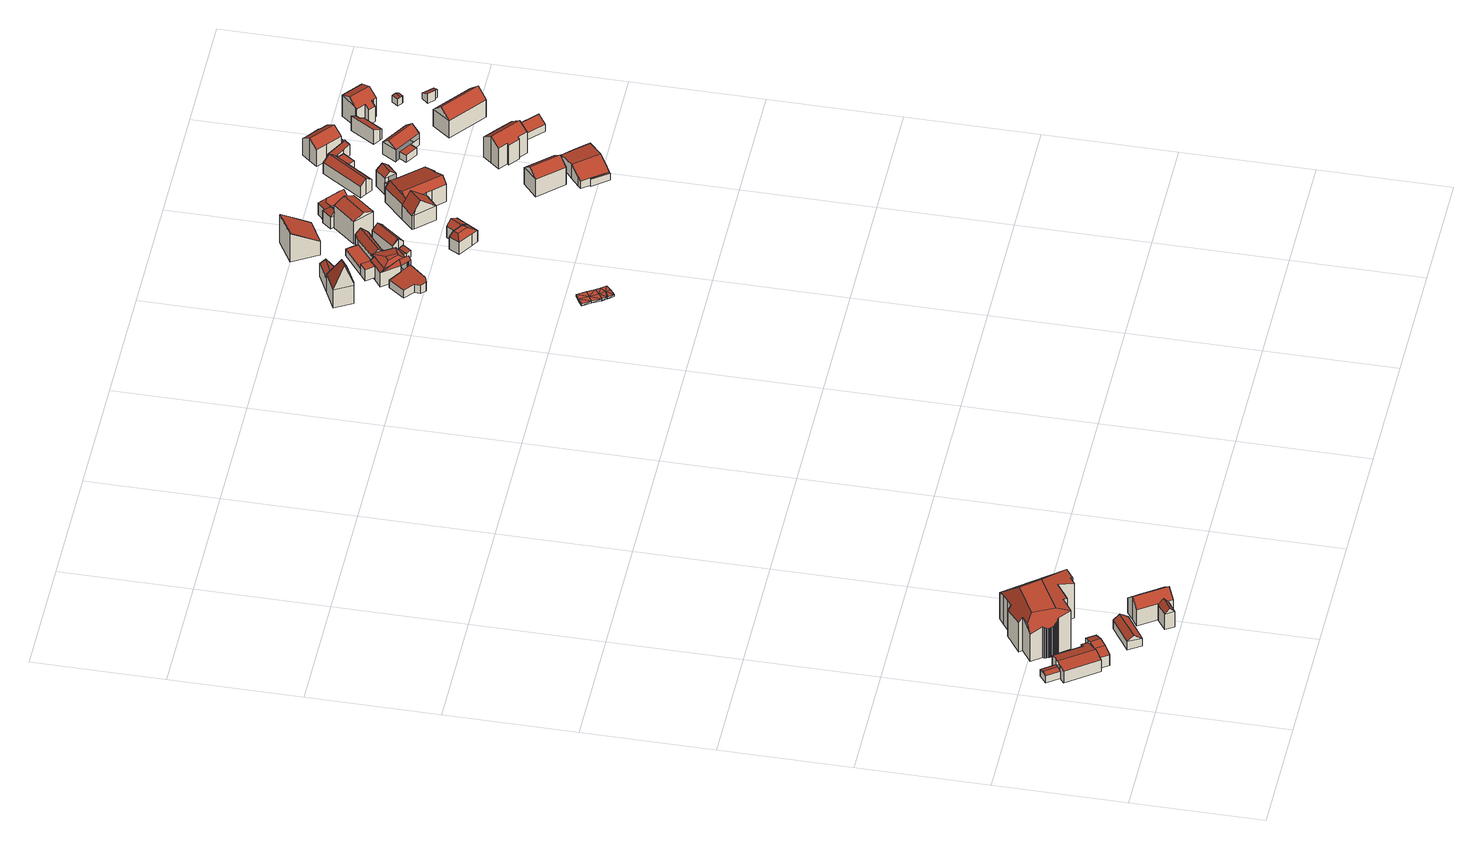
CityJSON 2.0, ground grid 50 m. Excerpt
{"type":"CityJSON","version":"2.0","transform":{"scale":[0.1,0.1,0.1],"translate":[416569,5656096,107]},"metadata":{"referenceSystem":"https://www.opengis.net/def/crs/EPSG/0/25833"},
"CityObjects":{
"building1":{"type":"Building","attributes":{"Gemeindeschluessel":14612000,"Geometrietyp2DReferenz":"3000","function":"31001_9998","roofType":"9999"},"children":["building1-1","building1-2","building1-3"]},
"building1-1":{"type":"BuildingPart","attributes":{"Dachtyp_tdc":"tdcGableRoof","Dachneigung":16.51,"QualitaetDacherkennung":65,"Geometrietyp2DReferenz":"3000","measuredHeight":6.79,"roofType":"3100"},"parents":["building1"],"geometry":[{"type":"MultiSurface","lod":"2","boundaries":[[[0,1,2,3]],[[1,4,2]],[[5,6,7]],[[5,8,9,6]],[[8,10,11,9]],[[10,12,13,11]],[[12,14,15,13]],[[16,17,18,19,20]],[[17,0,3,18]],[[21,22,23,24,14,12,10,8,5,25]],[[25,1,0,17,16,21]],[[3,2,26,6,9,11,13,15,27,28,29,19,18]]],"semantics":{"surfaces":[{"type":"WallSurface"},{"type":"RoofSurface"},{"type":"GroundSurface"}],"values":[0,0,0,0,0,0,0,0,0,1,1,2]}}]},
"building1-2":{"type":"BuildingPart","attributes":{"Dachtyp_tdc":"tdcCutGableRoof","Dachneigung":19.24,"QualitaetDacherkennung":65,"Geometrietyp2DReferenz":"3000","measuredHeight":6.66,"roofType":"9999"},"parents":["building1"],"geometry":[{"type":"MultiSurface","lod":"2","boundaries":[[[30,31,32,15,14]],[[31,33,34,32]],[[33,35,36,34]],[[35,37,38,36]],[[37,39,40,38]],[[39,20,19,40]],[[35,33,31,30,41]],[[42,22,43,20,39,37]],[[41,42,37,35]],[[15,32,34,36,38,40,19,29,28,27]]],"semantics":{"surfaces":[{"type":"WallSurface"},{"type":"RoofSurface"},{"type":"GroundSurface"}],"values":[0,0,0,0,0,0,1,1,1,2]}}]},
"building1-3":{"type":"BuildingPart","attributes":{"Dachtyp_tdc":"tdcGableRoof","Dachneigung":17.58,"QualitaetDacherkennung":71,"Geometrietyp2DReferenz":"3000","measuredHeight":3.95,"roofType":"3100"},"parents":["building1"],"geometry":[{"type":"MultiSurface","lod":"2","boundaries":[[[4,44,45,2]],[[44,46,47,45]],[[46,7,6,47]],[[46,44,48]],[[44,4,49,48]],[[7,46,48,49]],[[2,45,47,6,26]]],"semantics":{"surfaces":[{"type":"WallSurface"},{"type":"RoofSurface"},{"type":"GroundSurface"}],"values":[0,0,0,0,1,1,2]}}]},
"building2":{"type":"Building","attributes":{"Dachtyp_tdc":"tdcFreeFormRoof","Gemeindeschluessel":14612000,"Dachneigung":36.87,"QualitaetDacherkennung":75,"Geometrietyp2DReferenz":"3000","measuredHeight":6.03,"function":"31001_9998","roofType":"5000"},"geometry":[{"type":"Solid","lod":"2","boundaries":[[[[50,51,52,53]],[[51,54,55,52]],[[54,56,57,55]],[[56,58,59,57]],[[58,50,53,59]],[[56,54,60,61,58]],[[61,60,51,50]],[[54,51,60]],[[50,58,61]],[[53,52,55,57,59]]]],"semantics":{"surfaces":[{"type":"WallSurface"},{"type":"RoofSurface"},{"type":"GroundSurface"}],"values":[[0,0,0,0,0,1,1,0,0,2]]}}]},
"building3":{"type":"Building","attributes":{"Dachtyp_tdc":"tdcFreeFormRoof","Gemeindeschluessel":14612000,"Dachneigung":42.31,"QualitaetDacherkennung":22,"Geometrietyp2DReferenz":"3000","measuredHeight":19.79,"function":"31001_9998","roofType":"5000"},"geometry":[{"type":"Solid","lod":"2","boundaries":[[[[62,63,64,65]],[[63,66,67,64]],[[66,68,69,67]],[[68,70,71,69]],[[70,72,73,71]],[[72,74,75,73]],[[74,76,77,75]],[[76,78,79,77]],[[78,80,81,79]],[[80,82,83,81]],[[82,84,85,83]],[[84,86,87,85]],[[86,88,89,87]],[[88,90,91,89]],[[90,92,93,91]],[[92,94,95,93]],[[94,96,97,95]],[[96,98,99,97]],[[98,100,101,99]],[[100,102,103,101]],[[102,104,105,103]],[[104,106,107,105]],[[106,108,109,107]],[[108,110,111,109]],[[110,112,113,111]],[[112,114,115,113]],[[114,116,117,115]],[[116,118,119,117]],[[118,120,121,119]],[[120,122,123,121]],[[122,124,125,123]],[[124,126,127,125]],[[126,62,65,127]],[[72,70,68,66,128,129,130,131,76,74]],[[78,131,130,132,133,114,112,110,108,106,104,102,100,98,96,94,92,90,88,86,84,82,80]],[[134,135,126,124,122,120,118,116,133,132]],[[129,128,63,62,135,134]],[[130,129,134,132]],[[78,76,131]],[[62,126,135]],[[66,63,128]],[[116,114,133]],[[65,64,67,69,71,73,75,77,79,81,83,85,87,89,91,93,95,97,99,101,103,105,107,109,111,113,115,117,119,121,123,125,127]]]],"semantics":{"surfaces":[{"type":"WallSurface"},{"type":"RoofSurface"},{"type":"GroundSurface"}],"values":[[0,0,0,0,0,0,0,0,0,0,0,0,0,0,0,0,0,0,0,0,0,0,0,0,0,0,0,0,0,0,0,0,0,1,1,1,1,1,0,0,0,0,2]]}}]},
"building4":{"type":"Building","attributes":{"Gemeindeschluessel":14612000,"Geometrietyp2DReferenz":"3000","function":"31001_9998","roofType":"9999"},"children":["building4-1","building4-2","building4-3"]},
"building4-1":{"type":"BuildingPart","attributes":{"Dachtyp_tdc":"tdcGableRoof","Dachneigung":41.19,"QualitaetDacherkennung":69,"Geometrietyp2DReferenz":"3000","measuredHeight":10.71,"roofType":"3100"},"parents":["building4"],"geometry":[{"type":"MultiSurface","lod":"2","boundaries":[[[136,137,138,139,140]],[[137,141,142,138]],[[141,143,144,142]],[[143,145,146,144]],[[145,147,148,149,146]],[[150,151,152]],[[150,153,154,151]],[[153,155,156,154]],[[155,157,158,156]],[[157,159,160,161,158]],[[155,153,150,147,145,143]],[[143,141,137,136,162,163,159,157,155]],[[139,138,142,144,146,149,151,154,156,158,161]]],"semantics":{"surfaces":[{"type":"WallSurface"},{"type":"RoofSurface"},{"type":"GroundSurface"}],"values":[0,0,0,0,0,0,0,0,0,0,1,1,2]}}]},
"building4-2":{"type":"BuildingPart","attributes":{"Dachtyp_tdc":"tdcGableRoof","Dachneigung":46.39,"QualitaetDacherkennung":76,"Geometrietyp2DReferenz":"3000","measuredHeight":9.3,"roofType":"3100"},"parents":["building4"],"geometry":[{"type":"MultiSurface","lod":"2","boundaries":[[[160,164,165,161]],[[164,166,167,165]],[[166,140,139,167]],[[166,164,168]],[[164,160,163,169,168]],[[140,166,168,169,162]],[[161,165,167,139]]],"semantics":{"surfaces":[{"type":"WallSurface"},{"type":"RoofSurface"},{"type":"GroundSurface"}],"values":[0,0,0,0,1,1,2]}}]},
"building4-3":{"type":"BuildingPart","attributes":{"Dachtyp_tdc":"tdcPolyFlatRoof","Dachneigung":0,"QualitaetDacherkennung":54,"Geometrietyp2DReferenz":"3000","measuredHeight":3.58,"roofType":"1000"},"parents":["building4"],"geometry":[{"type":"MultiSurface","lod":"2","boundaries":[[[170,171,172,173]],[[171,174,175,172]],[[174,176,177,175]],[[176,178,179,177]],[[178,180,181,179]],[[180,152,151,181]],[[148,170,173,149]],[[148,152,180,178,176,174,171,170]],[[173,172,175,177,179,181,151,149]]],"semantics":{"surfaces":[{"type":"WallSurface"},{"type":"RoofSurface"},{"type":"GroundSurface"}],"values":[0,0,0,0,0,0,0,1,2]}}]},
"building5":{"type":"Building","attributes":{"Erfassungsdatum_Objekt":"2019-12-09","BodenHoehe":107.19,"gemHoehe":0,"BauwerkHoehe":1,"Breite":5.5,"Gemeindeschluessel":"14612000","Geometrietyp2DReferenz":"3000","measuredHeight":1,"function":"53001_1800"},"geometry":[{"type":"MultiSurface","lod":"2","boundaries":[[[182,183,184]],[[185,186,182]],[[187,185,188]],[[188,185,182]],[[189,190,191]],[[191,190,188]],[[188,190,187]],[[186,183,182]],[[192,189,193]],[[193,189,191]],[[182,184,194]],[[182,194,195]],[[188,182,195]],[[188,195,196]],[[191,188,196]],[[191,196,197]],[[193,191,198]],[[198,191,197]],[[184,183,199]],[[184,199,200]],[[183,186,201]],[[183,201,199]],[[186,185,202]],[[186,202,201]],[[185,187,203]],[[185,203,202]],[[187,190,204]],[[187,204,203]],[[190,189,205]],[[190,205,204]],[[189,192,206]],[[189,206,205]],[[192,193,207]],[[192,207,206]],[[193,198,208]],[[193,208,207]],[[198,197,209]],[[198,209,208]],[[197,196,210]],[[197,210,209]],[[196,195,211]],[[196,211,210]],[[195,194,212]],[[195,212,211]],[[194,184,200]],[[194,200,212]],[[213,199,201]],[[200,199,213]],[[213,201,202]],[[214,202,203]],[[213,202,214]],[[215,204,205]],[[214,204,215]],[[203,204,214]],[[207,205,206]],[[215,205,207]],[[212,200,213]],[[211,212,213]],[[211,213,214]],[[210,211,214]],[[210,214,215]],[[209,210,215]],[[208,215,207]],[[209,215,208]]],"semantics":{"surfaces":[{"type":"RoofSurface"},{"type":"WallSurface"},{"type":"GroundSurface"}],"values":[0,0,0,0,0,0,0,0,0,0,0,0,0,0,0,0,0,0,1,1,1,1,1,1,1,1,1,1,1,1,1,1,1,1,1,1,1,1,1,1,1,1,1,1,1,1,2,2,2,2,2,2,2,2,2,2,2,2,2,2,2,2,2,2]}}]},
"building6":{"type":"Building","attributes":{"Gemeindeschluessel":14612000,"Geometrietyp2DReferenz":"3000","function":"31001_9998","roofType":"9999"},"children":["building6-1","building6-2"]},
"building6-1":{"type":"BuildingPart","attributes":{"Dachtyp_tdc":"tdcHipAndGableRoof","Dachneigung":67.29,"QualitaetDacherkennung":8,"Geometrietyp2DReferenz":"3000","measuredHeight":18.85,"roofType":"5000"},"parents":["building6"],"geometry":[{"type":"MultiSurface","lod":"2","boundaries":[[[216,217,218,219,220]],[[217,221,222,218]],[[221,223,224,222]],[[223,225,226,227,224]],[[228,229,225,230]],[[225,223,231,230]],[[232,228,230,231]],[[221,232,231,223]],[[217,228,232,221]],[[216,229,228,217]],[[225,229,216]],[[227,219,218,222,224]]],"semantics":{"surfaces":[{"type":"WallSurface"},{"type":"RoofSurface"},{"type":"GroundSurface"}],"values":[0,0,0,0,1,1,1,0,0,0,0,2]}}]},
"building6-2":{"type":"BuildingPart","attributes":{"Dachtyp_tdc":"tdcGableRoof","Dachneigung":56.5,"QualitaetDacherkennung":4,"Geometrietyp2DReferenz":"3000","measuredHeight":7.42,"roofType":"3100"},"parents":["building6"],"geometry":[{"type":"MultiSurface","lod":"2","boundaries":[[[226,233,234,227]],[[233,235,236,234]],[[235,220,219,236]],[[235,233,237]],[[233,226,238,237]],[[220,235,237,238]],[[227,234,236,219]]],"semantics":{"surfaces":[{"type":"WallSurface"},{"type":"RoofSurface"},{"type":"GroundSurface"}],"values":[0,0,0,0,1,1,2]}}]},
"building7":{"type":"Building","attributes":{"name":"Körnergarten","Gemeindeschluessel":14612000,"Geometrietyp2DReferenz":"3000","function":"31001_2081","roofType":"9999"},"children":["building7-1","building7-2","building7-3","building7-4","building7-5"]},
"building7-1":{"type":"BuildingPart","attributes":{"Dachtyp_tdc":"tdcPolyFlatRoof","Dachneigung":36.45,"QualitaetDacherkennung":51,"Geometrietyp2DReferenz":"3000","measuredHeight":7.92,"roofType":"2100"},"parents":["building7"],"geometry":[{"type":"MultiSurface","lod":"2","boundaries":[[[239,240,241,242,243]],[[240,244,245,241]],[[244,246,247,245]],[[244,240,239,248,249,246]],[[247,250,242,241,245]]],"semantics":{"surfaces":[{"type":"WallSurface"},{"type":"RoofSurface"},{"type":"GroundSurface"}],"values":[0,0,0,1,2]}}]},
"building7-2":{"type":"BuildingPart","attributes":{"Dachtyp_tdc":"tdcGableRoof","Dachneigung":48.86,"QualitaetDacherkennung":66,"Geometrietyp2DReferenz":"3000","measuredHeight":9.38,"roofType":"3100"},"parents":["building7"],"geometry":[{"type":"MultiSurface","lod":"2","boundaries":[[[251,252,253,254]],[[255,256,257,258]],[[256,259,260,257]],[[259,261,262,260]],[[261,263,264,262]],[[263,265,266,264]],[[265,251,254,266]],[[261,259,256,255,267,268,269]],[[269,270,252,251,265,263,261]],[[254,253,271,258,257,260,262,264,266]]],"semantics":{"surfaces":[{"type":"WallSurface"},{"type":"RoofSurface"},{"type":"GroundSurface"}],"values":[0,0,0,0,0,0,0,1,1,2]}}]},
"building7-3":{"type":"BuildingPart","attributes":{"Dachtyp_tdc":"tdcPolyFlatRoof","Dachneigung":4.1,"QualitaetDacherkennung":60,"Geometrietyp2DReferenz":"3000","measuredHeight":4.24,"roofType":"2100"},"parents":["building7"],"geometry":[{"type":"MultiSurface","lod":"2","boundaries":[[[272,273,274,275]],[[273,276,277,274]],[[276,278,279,277]],[[278,280,281,279]],[[280,282,283,281]],[[282,284,285,283]],[[284,286,287,285]],[[286,284,282,280,278,276,273,272]],[[275,274,277,279,281,283,285,287]]],"semantics":{"surfaces":[{"type":"WallSurface"},{"type":"RoofSurface"},{"type":"GroundSurface"}],"values":[0,0,0,0,0,0,0,1,2]}}]},
"building7-4":{"type":"BuildingPart","attributes":{"Dachtyp_tdc":"tdcCutTentRoof","Dachneigung":16.41,"QualitaetDacherkennung":24,"Geometrietyp2DReferenz":"3000","measuredHeight":8.98,"roofType":"9999"},"parents":["building7"],"geometry":[{"type":"MultiSurface","lod":"2","boundaries":[[[288,289,290,291]],[[289,292,293,290]],[[292,289,294,290,293]],[[295,258,247,246]],[[295,267,258]],[[296,297,298,253,252]],[[297,288,291,298]],[[289,292,289,288,297,299,300]],[[301,289,300,302]],[[295,246,249,301,302,303]],[[297,296,270,304,268,295,303,299]],[[303,302,300,299]],[[291,290,293,290,250,247,258,271,253,298]]],"semantics":{"surfaces":[{"type":"WallSurface"},{"type":"RoofSurface"},{"type":"GroundSurface"}],"values":[0,0,0,0,0,0,0,1,1,1,1,1,2]}}]},
"building7-5":{"type":"BuildingPart","attributes":{"Dachtyp_tdc":"tdcFreeFormRoof","Dachneigung":74.12,"QualitaetDacherkennung":26,"Geometrietyp2DReferenz":"3000","measuredHeight":9.28,"roofType":"5000"},"parents":["building7"],"geometry":[{"type":"MultiSurface","lod":"2","boundaries":[[[292,305,306,293]],[[305,307,272,275,306]],[[308,243,242,287,286]],[[243,308,309]],[[308,307,310,309]],[[307,305,310]],[[305,292,294,311,243,309,310]],[[306,275,287,242,250,290,293]]],"semantics":{"surfaces":[{"type":"WallSurface"},{"type":"RoofSurface"},{"type":"GroundSurface"}],"values":[0,0,0,1,1,1,1,2]}}]},
"building8":{"type":"Building","attributes":{"Gemeindeschluessel":14612000,"Geometrietyp2DReferenz":"3000","function":"31001_9998","roofType":"9999"},"children":["building8-1","building8-2"]},
"building8-1":{"type":"BuildingPart","attributes":{"Dachtyp_tdc":"tdcPolyFlatRoof","Dachneigung":0,"QualitaetDacherkennung":63,"Geometrietyp2DReferenz":"3000","measuredHeight":5.27,"roofType":"1000"},"parents":["building8"],"geometry":[{"type":"MultiSurface","lod":"2","boundaries":[[[312,313,314,315,316]],[[313,317,318,314]],[[317,319,320,321,318]],[[319,317,313,312]],[[315,314,318,321]]],"semantics":{"surfaces":[{"type":"WallSurface"},{"type":"RoofSurface"},{"type":"GroundSurface"}],"values":[0,0,0,1,2]}}]},
"building8-2":{"type":"BuildingPart","attributes":{"Dachtyp_tdc":"tdcPolyFlatRoof","Dachneigung":0,"QualitaetDacherkennung":63,"Geometrietyp2DReferenz":"3000","measuredHeight":3.24,"roofType":"1000"},"parents":["building8"],"geometry":[{"type":"MultiSurface","lod":"2","boundaries":[[[322,316,315,323]],[[320,324,325,321]],[[324,326,327,325]],[[326,328,329,327]],[[328,322,323,329]],[[328,326,324,320,316,322]],[[323,315,321,325,327,329]]],"semantics":{"surfaces":[{"type":"WallSurface"},{"type":"RoofSurface"},{"type":"GroundSurface"}],"values":[0,0,0,0,0,1,2]}}]},
"building9":{"type":"Building","attributes":{"Dachtyp_tdc":"tdcPolyFlatRoof","Gemeindeschluessel":14612000,"Dachneigung":4.63,"QualitaetDacherkennung":43,"Geometrietyp2DReferenz":"3000","measuredHeight":3.24,"function":"31001_9998","roofType":"2100"},"geometry":[{"type":"Solid","lod":"2","boundaries":[[[[330,331,332,333]],[[331,334,335,332]],[[334,336,337,335]],[[336,338,339,337]],[[338,330,333,339]],[[338,336,334,331,330]],[[333,332,335,337,339]]]],"semantics":{"surfaces":[{"type":"WallSurface"},{"type":"RoofSurface"},{"type":"GroundSurface"}],"values":[[0,0,0,0,0,1,2]]}}]},
"building10":{"type":"Building","attributes":{"Dachtyp_tdc":"tdcPolyFlatRoof","Gemeindeschluessel":14612000,"Dachneigung":11.86,"QualitaetDacherkennung":53,"Geometrietyp2DReferenz":"3000","measuredHeight":3.21,"function":"31001_9998","roofType":"2100"},"geometry":[{"type":"Solid","lod":"2","boundaries":[[[[340,341,342,343]],[[341,344,345,342]],[[344,346,347,345]],[[346,340,343,347]],[[346,344,341,340]],[[343,342,345,347]]]],"semantics":{"surfaces":[{"type":"WallSurface"},{"type":"RoofSurface"},{"type":"GroundSurface"}],"values":[[0,0,0,0,1,2]]}}]},
"building11":{"type":"Building","attributes":{"Dachtyp_tdc":"tdcFreeFormRoof","Gemeindeschluessel":14612000,"Dachneigung":44.4,"QualitaetDacherkennung":74,"Geometrietyp2DReferenz":"3000","measuredHeight":7.64,"function":"31001_9998","roofType":"5000"},"geometry":[{"type":"Solid","lod":"2","boundaries":[[[[348,349,350,351]],[[349,352,353,350]],[[352,354,355,353]],[[354,356,357,355]],[[356,358,359,357]],[[358,348,351,359]],[[360,361,356,354]],[[348,358,361,360,352,349]],[[358,356,361]],[[354,352,360]],[[351,350,353,355,357,359]]]],"semantics":{"surfaces":[{"type":"WallSurface"},{"type":"RoofSurface"},{"type":"GroundSurface"}],"values":[[0,0,0,0,0,0,1,1,0,0,2]]}}]},
"building12":{"type":"Building","attributes":{"name":"Fährhaus","Gemeindeschluessel":14612000,"Geometrietyp2DReferenz":"3000","function":"31001_9998","roofType":"9999"},"children":["building12-1","building12-2"]},
"building12-1":{"type":"BuildingPart","attributes":{"Dachtyp_tdc":"tdcCutTentRoof","Dachneigung":61.77,"QualitaetDacherkennung":55,"Geometrietyp2DReferenz":"3000","measuredHeight":8.45,"roofType":"9999"},"parents":["building12"],"geometry":[{"type":"MultiSurface","lod":"2","boundaries":[[[362,363,364,365]],[[363,366,367,364]],[[366,368,369,367]],[[368,370,371,369]],[[370,372,373,371]],[[372,374,375,376,373]],[[363,362,377,378]],[[368,366,363,378,379]],[[370,368,379,380]],[[362,381,374,372,370,380,377]],[[380,379,378,377]],[[365,364,367,369,371,373,376]]],"semantics":{"surfaces":[{"type":"WallSurface"},{"type":"RoofSurface"},{"type":"GroundSurface"}],"values":[0,0,0,0,0,0,1,1,1,1,1,2]}}]},
"building12-2":{"type":"BuildingPart","attributes":{"Dachtyp_tdc":"tdcGableRoof","Dachneigung":32.55,"QualitaetDacherkennung":77,"Geometrietyp2DReferenz":"3000","measuredHeight":7.57,"roofType":"3100"},"parents":["building12"],"geometry":[{"type":"MultiSurface","lod":"2","boundaries":[[[382,383,384,375,381]],[[385,386,387,365,376]],[[388,389,386,385]],[[389,390,387,386]],[[390,382,362,365,387]],[[375,388,385,376]],[[384,383,391,392,393]],[[375,384,393,388]],[[389,392,391,390]],[[388,393,392,389]],[[390,391,383,382]]],"semantics":{"surfaces":[{"type":"WallSurface"},{"type":"GroundSurface"},{"type":"RoofSurface"}],"values":[0,1,0,0,0,0,2,2,0,0,0]}}]},
"building13":{"type":"Building","attributes":{"Dachtyp_tdc":"tdcFreeFormRoof","Gemeindeschluessel":14612000,"Dachneigung":31.62,"QualitaetDacherkennung":15,"Geometrietyp2DReferenz":"3000","measuredHeight":13.29,"function":"31001_9998","roofType":"5000"},"geometry":[{"type":"Solid","lod":"2","boundaries":[[[[394,395,396,397]],[[395,398,399,396]],[[398,400,401,399]],[[400,402,403,401]],[[402,394,397,403]],[[404,405,400,398]],[[394,402,405,404,395]],[[402,400,405]],[[398,395,404]],[[397,396,399,401,403]]]],"semantics":{"surfaces":[{"type":"WallSurface"},{"type":"RoofSurface"},{"type":"GroundSurface"}],"values":[[0,0,0,0,0,1,1,0,0,2]]}}]},
"building14":{"type":"Building","attributes":{"Dachtyp_tdc":"tdcGableRoof","Gemeindeschluessel":14612000,"Dachneigung":26.2,"QualitaetDacherkennung":68,"Geometrietyp2DReferenz":"3000","measuredHeight":12.83,"function":"31001_9998","roofType":"3100"},"geometry":[{"type":"Solid","lod":"2","boundaries":[[[[406,407,408,409]],[[407,410,411,408]],[[410,412,413,411]],[[412,414,415,413]],[[414,406,409,415]],[[416,417,418,419]],[[407,418,417,420,410]],[[412,420,417,416,414]],[[410,420,412]],[[406,419,418,407]],[[414,416,419,406]],[[409,408,411,413,415]]]],"semantics":{"surfaces":[{"type":"WallSurface"},{"type":"RoofSurface"},{"type":"GroundSurface"}],"values":[[0,0,0,0,0,1,1,0,0,0,0,2]]}}]},
"building15":{"type":"Building","attributes":{"Dachtyp_tdc":"tdcFreeFormRoof","Gemeindeschluessel":14612000,"Dachneigung":47.32,"QualitaetDacherkennung":48,"Geometrietyp2DReferenz":"3000","measuredHeight":8.02,"function":"31001_9998","roofType":"5000"},"geometry":[{"type":"Solid","lod":"2","boundaries":[[[[421,422,423]],[[422,421,424]],[[425,426,427,422,424,428]],[[429,430,425,428,431]],[[429,431,432]],[[430,429,432,433]],[[426,425,430,433,434]],[[435,436,437,438,439,440,441,442,443]],[[433,432,436,435]],[[432,431,437,436]],[[431,428,438,437]],[[428,424,439,438]],[[424,421,440,439]],[[421,423,441,440]],[[423,444,442,441]],[[444,434,443,442]],[[434,433,435,443]],[[427,426,434,444]],[[422,427,444,423]]]],"semantics":{"surfaces":[{"type":"WallSurface"},{"type":"RoofSurface"},{"type":"GroundSurface"}],"values":[[0,0,1,1,0,1,1,2,0,0,0,0,0,0,0,0,0,1,1]]}}]},
"building16":{"type":"Building","attributes":{"Gemeindeschluessel":14612000,"Geometrietyp2DReferenz":"3000","function":"31001_9998","roofType":"9999"},"children":["building16-1","building16-2","building16-3","building16-4"]},
"building16-1":{"type":"BuildingPart","attributes":{"Dachtyp_tdc":"tdcGableRoof","Dachneigung":23.09,"QualitaetDacherkennung":21,"Geometrietyp2DReferenz":"3000","measuredHeight":10.68,"roofType":"3100"},"parents":["building16"],"geometry":[{"type":"MultiSurface","lod":"2","boundaries":[[[445,446,447,448]],[[446,449,450,447]],[[449,451,452,450]],[[451,453,454,452]],[[453,455,456,454]],[[455,457,458,456]],[[457,459,460,461,462,458]],[[463,464,465,466]],[[467,468,469,470,459,457,455,453]],[[453,451,449,446,445,464,463,471,467]],[[448,447,450,452,454,456,458,462,472,473,466,465]]],"semantics":{"surfaces":[{"type":"WallSurface"},{"type":"RoofSurface"},{"type":"GroundSurface"}],"values":[0,0,0,0,0,0,0,0,1,1,2]}}]},
"building16-2":{"type":"BuildingPart","attributes":{"Dachtyp_tdc":"tdcGableRoof","Dachneigung":39.94,"QualitaetDacherkennung":57,"Geometrietyp2DReferenz":"3000","measuredHeight":12.1,"roofType":"3100"},"parents":["building16"],"geometry":[{"type":"MultiSurface","lod":"2","boundaries":[[[474,475,476,477]],[[475,478,479,476]],[[478,480,481,479]],[[461,474,477,462]],[[460,470,482,483,484]],[[485,486,483,482,487,480]],[[475,486,485,478]],[[474,484,483,486,475]],[[478,485,480]],[[461,460,484,474]],[[477,476,479,481,472,462]]],"semantics":{"surfaces":[{"type":"WallSurface"},{"type":"RoofSurface"},{"type":"GroundSurface"}],"values":[0,0,0,0,1,1,0,0,0,0,2]}}]},
"building16-3":{"type":"BuildingPart","attributes":{"Dachtyp_tdc":"tdcPolyFlatRoof","Dachneigung":57.27,"QualitaetDacherkennung":55,"Geometrietyp2DReferenz":"3000","measuredHeight":9.32,"roofType":"2100"},"parents":["building16"],"geometry":[{"type":"MultiSurface","lod":"2","boundaries":[[[488,489,490,481,480]],[[489,491,463,466,490]],[[491,489,488,492,468,493,471]],[[472,481,490,466,473]]],"semantics":{"surfaces":[{"type":"WallSurface"},{"type":"RoofSurface"},{"type":"GroundSurface"}],"values":[0,0,1,2]}}]},
"building16-4":{"type":"BuildingPart","attributes":{"Dachtyp_tdc":"tdcGableRoof","Dachneigung":39.73,"QualitaetDacherkennung":62,"Geometrietyp2DReferenz":"3000","measuredHeight":9.83,"roofType":"3100"},"parents":["building16"],"geometry":[{"type":"MultiSurface","lod":"2","boundaries":[[[494,495,445,448,496]],[[497,498,499,465,464]],[[498,494,496,499]],[[497,495,500]],[[494,498,501]],[[495,494,501,500]],[[498,497,500,501]],[[496,448,465,499]]],"semantics":{"surfaces":[{"type":"WallSurface"},{"type":"RoofSurface"},{"type":"GroundSurface"}],"values":[0,0,0,0,0,1,1,2]}}]},
"building17":{"type":"Building","attributes":{"Dachtyp_tdc":"tdcGableRoof","Gemeindeschluessel":14612000,"Dachneigung":39,"QualitaetDacherkennung":62,"Geometrietyp2DReferenz":"3000","measuredHeight":11.25,"function":"31001_9998","roofType":"3100"},"geometry":[{"type":"Solid","lod":"2","boundaries":[[[[502,503,504,505]],[[503,506,507,504]],[[506,508,509,507]],[[508,502,505,509]],[[506,503,510]],[[502,508,511]],[[503,502,511,510]],[[508,506,510,511]],[[505,504,507,509]]]],"semantics":{"surfaces":[{"type":"WallSurface"},{"type":"RoofSurface"},{"type":"GroundSurface"}],"values":[[0,0,0,0,0,0,1,1,2]]}}]},
"building18":{"type":"Building","attributes":{"Gemeindeschluessel":14612000,"Geometrietyp2DReferenz":"3000","function":"31001_9998","roofType":"9999"},"children":["building18-1","building18-2"]},
"building18-1":{"type":"BuildingPart","attributes":{"Dachtyp_tdc":"tdcGableRoof","Dachneigung":10.03,"QualitaetDacherkennung":68,"Geometrietyp2DReferenz":"3000","measuredHeight":6.51,"roofType":"3100"},"parents":["building18"],"geometry":[{"type":"MultiSurface","lod":"2","boundaries":[[[512,513,514,515,516]],[[513,517,518,514]],[[517,519,520,518]],[[519,521,522,520]],[[521,523,524,522]],[[523,525,526,524]],[[525,527,528,526]],[[527,529,530,528]],[[529,531,532,533,530]],[[527,525,523,521,519]],[[519,517,513,512,531,529,527]],[[515,514,518,520,522,524,526,528,530,533]]],"semantics":{"surfaces":[{"type":"WallSurface"},{"type":"RoofSurface"},{"type":"GroundSurface"}],"values":[0,0,0,0,0,0,0,0,0,1,1,2]}}]},
"building18-2":{"type":"BuildingPart","attributes":{"Dachtyp_tdc":"tdcPolyFlatRoof","Dachneigung":0,"QualitaetDacherkennung":0,"Geometrietyp2DReferenz":"3000","measuredHeight":3.05,"roofType":"9999"},"parents":["building18"],"geometry":[{"type":"MultiSurface","lod":"2","boundaries":[[[532,516,534,535]],[[535,534,536,537]],[[534,516,515,536]],[[532,535,537,533]],[[537,536,515,533]],[[533,515,516,532]]],"semantics":{"surfaces":[{"type":"RoofSurface"},{"type":"WallSurface"},{"type":"GroundSurface"},{"type":"ClosureSurface","isClosure":"1","QuelleClosure":"LoD1Solid"}],"values":[0,1,1,1,2,3]}}]},
"building19":{"type":"Building","attributes":{"Gemeindeschluessel":14612000,"Geometrietyp2DReferenz":"3000","function":"31001_9998","roofType":"9999"},"children":["building19-1","building19-2"]},
"building19-1":{"type":"BuildingPart","attributes":{"Dachtyp_tdc":"tdcGableRoof","Dachneigung":39.87,"QualitaetDacherkennung":53,"Geometrietyp2DReferenz":"3000","measuredHeight":7.51,"roofType":"3100"},"parents":["building19"],"geometry":[{"type":"MultiSurface","lod":"2","boundaries":[[[538,539,540,541,542]],[[539,543,544,540]],[[543,545,546,544]],[[545,547,548,546]],[[547,549,550,548]],[[549,551,552,550]],[[551,553,554,555,552]],[[549,547,545,543]],[[543,539,538,553,551,549]],[[541,540,544,546,548,550,552,555]]],"semantics":{"surfaces":[{"type":"WallSurface"},{"type":"RoofSurface"},{"type":"GroundSurface"}],"values":[0,0,0,0,0,0,0,1,1,2]}}]},
"building19-2":{"type":"BuildingPart","attributes":{"Dachtyp_tdc":"tdcPolyFlatRoof","Dachneigung":0,"QualitaetDacherkennung":50,"Geometrietyp2DReferenz":"3000","measuredHeight":3.54,"roofType":"1000"},"parents":["building19"],"geometry":[{"type":"MultiSurface","lod":"2","boundaries":[[[556,542,541,557]],[[554,558,559,555]],[[558,560,561,559]],[[560,562,563,561]],[[562,556,557,563]],[[562,560,558,554,542,556]],[[557,541,555,559,561,563]]],"semantics":{"surfaces":[{"type":"WallSurface"},{"type":"RoofSurface"},{"type":"GroundSurface"}],"values":[0,0,0,0,0,1,2]}}]},
"building20":{"type":"Building","attributes":{"Dachtyp_tdc":"tdcGableRoof","Gemeindeschluessel":14612000,"Dachneigung":34.2,"QualitaetDacherkennung":54,"Geometrietyp2DReferenz":"3000","measuredHeight":12.71,"function":"31001_9998","roofType":"3100"},"geometry":[{"type":"Solid","lod":"2","boundaries":[[[[564,565,566,567]],[[565,568,569,566]],[[568,570,571,569]],[[570,572,573,571]],[[572,574,575,573]],[[574,576,577,575]],[[576,578,579,577]],[[578,580,581,579]],[[580,582,583,581]],[[582,584,585,583]],[[584,564,567,585]],[[580,578,576,574,572]],[[572,570,568,565,564,584,582,580]],[[567,566,569,571,573,575,577,579,581,583,585]]]],"semantics":{"surfaces":[{"type":"WallSurface"},{"type":"RoofSurface"},{"type":"GroundSurface"}],"values":[[0,0,0,0,0,0,0,0,0,0,0,1,1,2]]}}]},
"building21":{"type":"Building","attributes":{"Dachtyp_tdc":"tdcPolyFlatRoof","Gemeindeschluessel":14612000,"Dachneigung":15.02,"QualitaetDacherkennung":50,"Geometrietyp2DReferenz":"3000","measuredHeight":5.18,"function":"31001_9998","roofType":"2100"},"geometry":[{"type":"Solid","lod":"2","boundaries":[[[[586,587,588,589]],[[587,590,591,588]],[[590,592,593,591]],[[592,594,595,593]],[[594,596,597,595]],[[596,598,599,597]],[[589,588,591,593,595,597,599,600]],[[598,601,600,599]],[[601,586,589,600]],[[601,598,596,594,592,590,587,586]]]],"semantics":{"surfaces":[{"type":"WallSurface"},{"type":"GroundSurface"},{"type":"RoofSurface"}],"values":[[0,0,0,0,0,0,1,0,0,2]]}}]},
"building22":{"type":"Building","attributes":{"Gemeindeschluessel":14612000,"Geometrietyp2DReferenz":"3000","function":"31001_9998","roofType":"9999"},"children":["building22-1","building22-2"]},
"building22-1":{"type":"BuildingPart","attributes":{"Dachtyp_tdc":"tdcGableRoof","Dachneigung":33.28,"QualitaetDacherkennung":63,"Geometrietyp2DReferenz":"3000","measuredHeight":10.58,"roofType":"3100"},"parents":["building22"],"geometry":[{"type":"MultiSurface","lod":"2","boundaries":[[[602,603,604,605]],[[603,606,607,604]],[[606,608,609,607]],[[608,610,611,609]],[[610,612,613,611]],[[612,614,615,613]],[[614,616,617,615]],[[616,618,619,620,617]],[[621,622,623,624,625]],[[622,602,605,623]],[[626,618,616,614,612,610,608,606,603]],[[603,602,622,621,626]],[[605,604,607,609,611,613,615,617,620,627,624,623]]],"semantics":{"surfaces":[{"type":"WallSurface"},{"type":"RoofSurface"},{"type":"GroundSurface"}],"values":[0,0,0,0,0,0,0,0,0,0,1,1,2]}}]},
"building22-2":{"type":"BuildingPart","attributes":{"Dachtyp_tdc":"tdcFreeFormRoof","Dachneigung":62.34,"QualitaetDacherkennung":15,"Geometrietyp2DReferenz":"3000","measuredHeight":5.89,"roofType":"5000"},"parents":["building22"],"geometry":[{"type":"MultiSurface","lod":"2","boundaries":[[[628,629,630,631]],[[629,632,633,630]],[[632,634,635,633]],[[634,625,624,635]],[[619,628,631,620]],[[634,632,629,628,636]],[[628,619,636]],[[619,637,625,634,636]],[[631,630,633,635,624,627,620]]],"semantics":{"surfaces":[{"type":"WallSurface"},{"type":"RoofSurface"},{"type":"GroundSurface"}],"values":[0,0,0,0,0,1,1,1,2]}}]},
"building23":{"type":"Building","attributes":{"Gemeindeschluessel":14612000,"Geometrietyp2DReferenz":"3000","function":"31001_9998","roofType":"9999"},"children":["building23-1","building23-2"]},
"building23-1":{"type":"BuildingPart","attributes":{"Dachtyp_tdc":"tdcPolyFlatRoof","Dachneigung":0,"QualitaetDacherkennung":58,"Geometrietyp2DReferenz":"3000","measuredHeight":3.19,"roofType":"1000"},"parents":["building23"],"geometry":[{"type":"MultiSurface","lod":"2","boundaries":[[[638,639,640,641]],[[642,643,644,645]],[[643,646,647,644]],[[646,648,649,647]],[[648,638,641,649]],[[648,646,643,642,639,638]],[[641,640,645,644,647,649]]],"semantics":{"surfaces":[{"type":"WallSurface"},{"type":"RoofSurface"},{"type":"GroundSurface"}],"values":[0,0,0,0,0,1,2]}}]},
"building23-2":{"type":"BuildingPart","attributes":{"Dachtyp_tdc":"tdcGableRoof","Dachneigung":39.87,"QualitaetDacherkennung":69,"Geometrietyp2DReferenz":"3000","measuredHeight":8.28,"roofType":"3100"},"parents":["building23"],"geometry":[{"type":"MultiSurface","lod":"2","boundaries":[[[650,651,652,653]],[[651,654,655,652]],[[654,656,642,645,655]],[[651,650,657]],[[656,654,658]],[[650,656,658,657]],[[654,651,657,658]],[[645,640,653,652,655]]],"semantics":{"surfaces":[{"type":"WallSurface"},{"type":"RoofSurface"},{"type":"GroundSurface"}],"values":[0,0,0,0,0,1,1,2]}}]},
"building24":{"type":"Building","attributes":{"Dachtyp_tdc":"tdcPolyFlatRoof","Gemeindeschluessel":14612000,"Dachneigung":32.55,"QualitaetDacherkennung":71,"Geometrietyp2DReferenz":"3000","measuredHeight":5.68,"function":"31001_9998","roofType":"2100"},"geometry":[{"type":"Solid","lod":"2","boundaries":[[[[659,660,661,662]],[[660,663,664,661]],[[665,663,660,659]],[[662,661,664,666]],[[663,665,666,664]],[[665,659,662,666]]]],"semantics":{"surfaces":[{"type":"WallSurface"},{"type":"RoofSurface"},{"type":"GroundSurface"}],"values":[[0,0,1,2,0,0]]}}]},
"building25":{"type":"Building","attributes":{"Dachtyp_tdc":"tdcPolyFlatRoof","Gemeindeschluessel":14612000,"Dachneigung":28.22,"QualitaetDacherkennung":57,"Geometrietyp2DReferenz":"3000","measuredHeight":6.84,"function":"31001_9998","roofType":"2100"},"geometry":[{"type":"Solid","lod":"2","boundaries":[[[[667,668,669,670]],[[668,671,672,669]],[[671,673,674,672]],[[673,675,676,674]],[[675,677,678,676]],[[677,679,680,678]],[[679,681,682,680]],[[681,667,670,682]],[[681,679,677,675,673,671,668,667]],[[670,669,672,674,676,678,680,682]]]],"semantics":{"surfaces":[{"type":"WallSurface"},{"type":"RoofSurface"},{"type":"GroundSurface"}],"values":[[0,0,0,0,0,0,0,0,1,2]]}}]},
"building26":{"type":"Building","attributes":{"Dachtyp_tdc":"tdcFreeFormRoof","Gemeindeschluessel":14612000,"Dachneigung":41.07,"QualitaetDacherkennung":58,"Geometrietyp2DReferenz":"3000","measuredHeight":11.65,"function":"31001_9998","roofType":"5000"},"geometry":[{"type":"Solid","lod":"2","boundaries":[[[[683,684,685,686]],[[684,687,688,685]],[[687,689,690,688]],[[689,683,686,690]],[[691,689,687]],[[692,691,687,684]],[[692,684,683]],[[691,692,683,689]],[[686,685,688,690]]]],"semantics":{"surfaces":[{"type":"WallSurface"},{"type":"RoofSurface"},{"type":"GroundSurface"}],"values":[[0,0,0,0,0,1,0,1,2]]}}]},
"building27":{"type":"Building","attributes":{"Dachtyp_tdc":"tdcFreeFormRoof","Gemeindeschluessel":14612000,"Dachneigung":37.87,"QualitaetDacherkennung":39,"Geometrietyp2DReferenz":"3000","measuredHeight":11.69,"function":"31001_9998","roofType":"5000"},"geometry":[{"type":"Solid","lod":"2","boundaries":[[[[693,694,695,696]],[[694,697,698,695]],[[697,699,700,698]],[[699,701,702,700]],[[701,703,704,702]],[[703,705,706,704]],[[705,707,708,706]],[[707,709,710,708]],[[709,711,712,710]],[[711,693,696,712]],[[697,694,693,711,709,707,713,714,701,699]],[[713,705,703,714]],[[703,701,714]],[[707,705,713]],[[696,695,698,700,702,704,706,708,710,712]]]],"semantics":{"surfaces":[{"type":"WallSurface"},{"type":"RoofSurface"},{"type":"GroundSurface"}],"values":[[0,0,0,0,0,0,0,0,0,0,1,1,0,0,2]]}}]},
"building28":{"type":"Building","attributes":{"Dachtyp_tdc":"tdcGableRoof","Gemeindeschluessel":14612000,"Dachneigung":27.45,"QualitaetDacherkennung":52,"Geometrietyp2DReferenz":"3000","measuredHeight":3.92,"function":"31001_9998","roofType":"3100"},"geometry":[{"type":"Solid","lod":"2","boundaries":[[[[715,716,717,718]],[[716,719,720,717]],[[719,721,722,720]],[[721,715,718,722]],[[719,716,723]],[[715,721,724]],[[716,715,724,723]],[[721,719,723,724]],[[718,717,720,722]]]],"semantics":{"surfaces":[{"type":"WallSurface"},{"type":"RoofSurface"},{"type":"GroundSurface"}],"values":[[0,0,0,0,0,0,1,1,2]]}}]},
"building29":{"type":"Building","attributes":{"Dachtyp_tdc":"tdcPolyFlatRoof","Gemeindeschluessel":14612000,"Dachneigung":28,"QualitaetDacherkennung":64,"Geometrietyp2DReferenz":"3000","measuredHeight":4.39,"function":"31001_9998","roofType":"2100"},"geometry":[{"type":"Solid","lod":"2","boundaries":[[[[725,726,727,728]],[[726,729,730,727]],[[729,731,732,730]],[[731,733,734,732]],[[733,735,736,734]],[[735,725,728,736]],[[735,733,731,729,726,725]],[[728,727,730,732,734,736]]]],"semantics":{"surfaces":[{"type":"WallSurface"},{"type":"RoofSurface"},{"type":"GroundSurface"}],"values":[[0,0,0,0,0,0,1,2]]}}]}
},
"vertices":[
[14,338,130],[36,354,138],[36,354,76],[14,338,76],[36,354,109],[70,378,137],[70,378,76],[70,378,108],[93,395,129],[93,395,76],[164,296,129],[164,296,76],[177,305,124],[177,305,76],[192,284,124],[192,284,76],[115,228,135],[100,218,130],[100,218,76],[115,228,76],[115,228,125],[138,245,143],[143,248,142],[144,249,141],[177,273,129],[52,366,143],[52,366,76],[177,273,76],[144,249,76],[138,245,76],
[192,284,135],[209,296,128],[209,296,76],[233,262,128],[233,262,76],[201,239,142],[201,239,76],[168,216,142],[168,216,76],[139,195,126],[139,195,76],[177,273,142],[144,249,142],[138,245,139],
[2,401,109],[2,401,76],[35,426,108],[35,426,76],[18,413,115],[52,366,115],
[238,149,111],[344,221,111],[344,221,71],[238,149,71],[373,178,111],[373,178,71],[376,173,107],[376,173,71],[271,101,107],[271,101,71],[359,200,131],[253,128,131],
[343,634,172],[468,415,211],[468,415,49],[343,634,49],[427,385,212],[427,385,49],[422,392,214],[422,392,49],[398,373,213],[398,373,49],[359,427,232],[359,427,49],[292,379,230],[292,379,49],[282,391,234],[282,391,49],[229,353,231],[229,353,49],[201,392,215],[201,392,49],[197,394,210],[197,394,49],[194,395,206],[194,395,49],[190,397,202],[190,397,49],[187,400,198],[187,400,49],[183,403,195],[183,403,49],[180,405,193],[180,405,49],[178,408,191],[178,408,49],[175,412,189],[175,412,49],[173,416,188],[173,416,49],[171,419,187],[171,419,49],[169,422,187],[169,422,49],[168,427,188],[168,427,49],[166,431,189],[166,431,49],[165,435,190],[165,435,49],[165,438,192],[165,438,49],[165,443,195],[165,443,49],[135,483,178],[135,483,49],[188,521,207],[188,521,49],[179,533,185],[179,533,49],[255,588,171],[255,588,49],[264,576,192],[264,576,49],[288,595,186],[288,595,49],[316,614,182],[316,614,49],[466,414,213],[358,485,247],[217,404,247],[230,353,232],[179,485,245],[153,496,213],[302,556,245],[337,629,178],
[426,74,141],[426,75,141],[426,75,66],[426,74,66],[426,74,137],[379,143,141],[379,143,66],[410,164,173],[410,164,66],[445,188,135],[445,188,66],[473,149,135],[473,149,102],[473,149,66],[500,109,135],[500,109,66],[500,109,102],[526,72,135],[526,72,66],[490,47,173],[490,47,66],[459,25,141],[459,25,66],[448,42,141],[448,42,139],[448,42,66],[428,71,141],[447,43,141],
[400,9,139],[400,9,66],[378,41,137],[378,41,66],[390,24,159],[438,57,159],
[490,161,102],[494,155,102],[494,155,66],[490,161,66],[501,144,102],[501,144,66],[508,135,102],[508,135,66],[514,125,102],[514,125,66],[517,121,102],[517,121,66],
[1858,2363,12],[1848,2329,12],[1869,2347,12],[1830,2351,12],[1831,2349,12],[1818,2367,12],[1841,2383,12],[1798,2401,12],[1817,2369,12],[1821,2415,12],[1776,2434,12],[1799,2449,12],[1890,2364,12],[1875,2383,12],[1863,2399,12],[1845,2429,12],[1823,2463,12],[1848,2329,2],[1869,2347,2],[1831,2349,2],[1830,2351,2],[1818,2367,2],[1817,2369,2],[1798,2401,2],[1776,2434,2],[1799,2449,2],[1823,2463,2],[1845,2429,2],[1863,2399,2],[1875,2383,2],[1890,2364,2],[1858,2363,2],[1841,2383,2],[1821,2415,2],
[1664,3289,123],[1676,3268,123],[1676,3268,37],[1664,3289,37],[1664,3289,63],[1595,3227,123],[1595,3227,37],[1557,3294,123],[1557,3294,37],[1636,3334,123],[1636,3334,97],[1636,3334,37],[1676,3268,137],[1664,3289,132],[1609,3273,226],[1578,3257,226],[1595,3227,137],
[1718,3376,95],[1718,3376,37],[1748,3325,59],[1748,3325,37],[1730,3355,111],[1647,3316,111],
[1710,3153,96],[1743,3179,96],[1743,3179,29],[1710,3153,29],[1710,3153,95],[1770,3201,96],[1770,3201,29],[1780,3189,108],[1780,3189,29],[1722,3142,108],[1749,3164,108],[1722,3142,29],
[1896,3224,98],[1821,3162,98],[1821,3162,29],[1896,3224,29],[1791,3198,96],[1872,3265,95],[1872,3265,29],[1791,3198,29],[1895,3281,98],[1895,3281,29],[1907,3263,122],[1907,3263,29],[1923,3241,95],[1923,3241,29],[1899,3220,94],[1899,3220,29],[1791,3198,97],[1797,3190,108],[1806,3180,122],[1816,3167,105],[1806,3180,29],
[1801,3061,71],[1745,2996,71],[1745,2996,29],[1801,3061,29],[1720,2989,70],[1720,2989,29],[1702,3005,68],[1702,3005,29],[1704,3028,67],[1704,3028,29],[1668,3060,64],[1668,3060,29],[1714,3121,64],[1714,3121,29],[1760,3089,67],[1760,3089,29],
[1839,3108,97],[1801,3073,97],[1801,3073,29],[1839,3108,29],[1803,3072,95],[1803,3072,29],[1801,3073,95],[1791,3198,109],[1821,3162,104],[1852,3124,100],[1852,3124,29],[1803,3108,115],[1795,3102,115],[1722,3142,107],[1757,3133,118],[1775,3148,118],[1806,3180,107],
[1807,3069,95],[1807,3069,29],[1801,3061,95],[1760,3089,95],[1765,3095,121],[1800,3068,113],[1722,3142,95],
[1770,3201,93],[1743,3179,93],[1743,3179,40],[1770,3201,40],[1770,3201,72],[1719,3209,93],[1719,3209,40],[1747,3231,93],[1747,3231,72],[1747,3231,40],
[1780,3189,72],[1780,3189,40],[1841,3305,72],[1841,3305,40],[1853,3289,72],[1853,3289,40],[1872,3265,72],[1872,3265,40],
[1839,3108,67],[1852,3124,67],[1852,3124,35],[1839,3108,35],[1865,3139,67],[1865,3139,35],[1888,3120,65],[1888,3120,35],[1865,3089,65],[1865,3089,35],
[1881,3076,69],[1865,3089,64],[1865,3089,37],[1881,3076,37],[1888,3120,64],[1888,3120,37],[1905,3107,69],[1905,3107,37],
[1967,3190,92],[1905,3107,88],[1905,3107,38],[1967,3190,38],[1888,3120,108],[1888,3120,38],[1865,3139,91],[1865,3139,38],[1936,3226,91],[1936,3226,38],[1973,3197,91],[1973,3197,38],[1883,3124,114],[1954,3211,114],
[2045,2901,79],[2021,2860,79],[2021,2860,26],[2045,2901,26],[1997,2875,81],[1997,2875,26],[1939,2911,83],[1939,2911,26],[1962,2951,83],[1962,2951,26],[1996,2930,84],[1996,2930,26],[1996,2931,82],[1996,2931,80],[1996,2931,26],[2006,2912,109],[1995,2893,109],[1955,2918,111],[1966,2937,111],[2022,2915,80],
[2045,2901,80],[2045,2901,81],[2017,2918,102],[2021,2972,26],[2070,2943,26],[2050,2910,26],[2021,2972,80],[2070,2943,80],[2050,2910,80],[2050,2910,81],[2070,2943,81],[2042,2960,102],
[1919,3445,106],[1822,3393,109],[1822,3393,45],[1919,3445,45],[1764,3492,176],[1764,3492,45],[1860,3549,176],[1860,3549,45],[1895,3488,137],[1895,3488,45],[1765,3490,178],[1861,3546,178],
[1973,3230,146],[1907,3288,146],[1907,3288,40],[1973,3230,40],[1980,3374,146],[1980,3374,40],[1998,3358,146],[1998,3358,40],[2047,3315,146],[2047,3315,40],[2047,3315,147],[2014,3344,168],[1940,3259,168],[1973,3230,148],[1998,3358,158],
[1980,3374,99],[1983,3371,121],[1968,3384,99],[1998,3358,99],[2025,3412,115],[2006,3391,116],[2000,3390,120],[2027,3391,99],[2097,3361,125],[2037,3412,124],[2082,3343,99],[2111,3380,99],[2036,3443,99],[2005,3412,99],[2036,3443,44],[2111,3380,44],[2082,3343,44],[2027,3391,44],[1998,3358,44],[1980,3374,44],[1968,3384,44],[1998,3418,44],[2005,3412,44],[1998,3418,99],
[2231,3197,89],[2313,3108,89],[2313,3108,35],[2231,3197,35],[2265,3064,117],[2265,3064,35],[2263,3066,117],[2263,3066,35],[2222,3026,141],[2222,3026,35],[2204,3009,115],[2204,3009,35],[2163,3052,115],[2163,3052,35],[2147,3070,115],[2147,3070,101],[2147,3070,100],[2147,3070,35],[2171,3209,105],[2198,3233,89],[2198,3233,35],[2171,3209,35],[2107,3151,141],[2097,3142,128],[2088,3134,115],[2135,3082,115],[2130,3172,128],[2088,3134,35],[2107,3151,35],
[2099,3026,100],[2035,3094,100],[2035,3094,35],[2099,3026,35],[2030,3099,100],[2030,3099,35],[2078,3145,100],[2078,3145,35],[2102,3118,156],[2055,3073,156],[2099,3026,101],[2030,3099,101],[2035,3094,112],[2088,3134,123],
[2078,3145,105],[2160,3223,100],[2160,3223,35],[2171,3209,128],[2088,3134,128],[2107,3151,128],
[2271,3234,113],[2231,3197,113],[2271,3234,35],[2198,3233,112],[2238,3270,112],[2238,3270,35],[2215,3215,133],[2255,3252,133],
[2344,2753,118],[2430,2660,118],[2430,2660,40],[2344,2753,40],[2369,2606,121],[2369,2606,40],[2284,2699,121],[2284,2699,40],[2398,2632,152],[2313,2725,152],
[2387,2521,70],[2362,2552,70],[2362,2552,36],[2387,2521,36],[2387,2521,67],[2375,2563,78],[2375,2563,36],[2411,2593,101],[2411,2593,36],[2472,2644,87],[2472,2644,36],[2515,2598,87],[2515,2598,36],[2554,2554,87],[2554,2554,36],[2488,2503,101],[2488,2503,36],[2447,2471,76],[2447,2471,36],[2434,2462,68],[2434,2462,67],[2434,2462,36],
[2382,2518,67],[2428,2457,67],[2382,2518,36],[2428,2457,36],
[2273,3388,96],[2200,3280,96],[2200,3280,44],[2273,3388,44],[2273,3388,79],[2178,3295,119],[2178,3295,44],[2154,3311,95],[2154,3311,44],[2259,3467,95],[2259,3467,44],[2283,3451,119],[2283,3451,44],[2296,3442,106],[2296,3442,44],[2304,3435,96],[2304,3435,79],[2304,3435,44],
[2308,3364,79],[2308,3364,44],[2313,3428,79],[2313,3428,44],[2316,3426,79],[2316,3426,44],[2339,3409,79],[2339,3409,44],
[2474,2796,133],[2435,2828,133],[2435,2828,39],[2474,2796,39],[2439,2833,137],[2439,2833,39],[2408,2858,137],[2408,2858,39],[2434,2891,166],[2434,2891,39],[2461,2924,134],[2461,2924,39],[2516,2880,134],[2516,2880,39],[2564,2841,134],[2564,2841,39],[2538,2808,166],[2538,2808,39],[2512,2775,138],[2512,2775,39],[2479,2802,138],[2479,2802,39],
[2313,3428,88],[2296,3442,82],[2296,3442,53],[2313,3428,53],[2316,3467,82],[2316,3467,53],[2369,3423,100],[2369,3423,53],[2382,3413,105],[2382,3413,53],[2363,3392,104],[2363,3392,53],[2339,3409,96],[2339,3409,53],[2316,3426,53],[2316,3426,89],
[2280,3495,133],[2305,3526,160],[2305,3526,54],[2280,3495,54],[2331,3557,133],[2331,3557,54],[2358,3535,133],[2358,3535,54],[2360,3537,131],[2360,3537,54],[2394,3510,131],[2394,3510,54],[2392,3507,133],[2392,3507,54],[2419,3485,133],[2419,3485,54],[2409,3473,144],[2409,3473,93],[2409,3473,54],[2369,3423,133],[2316,3467,133],[2316,3467,54],[2369,3423,54],[2369,3423,93],[2394,3454,160],[2394,3454,54],
[2426,3459,93],[2409,3440,92],[2409,3440,54],[2426,3459,54],[2382,3413,93],[2382,3413,54],[2376,3418,109],[2376,3418,54],[2411,3458,113],[2394,3454,93],
[2369,3188,81],[2384,3213,81],[2384,3213,49],[2369,3188,49],[2470,3160,81],[2469,3159,81],[2469,3159,49],[2470,3160,49],[2431,3182,81],[2431,3182,49],[2416,3158,81],[2416,3158,49],
[2364,3225,105],[2397,3279,107],[2397,3279,49],[2364,3225,49],[2502,3214,107],[2502,3214,49],[2470,3160,105],[2381,3253,132],[2487,3188,132],
[2563,2803,74],[2589,2830,98],[2589,2830,42],[2563,2803,42],[2663,2762,98],[2663,2762,42],[2637,2734,74],[2637,2734,42],
[2472,3297,100],[2466,3301,103],[2466,3301,53],[2472,3297,53],[2438,3318,121],[2438,3318,53],[2497,3412,121],[2497,3412,53],[2514,3399,110],[2514,3399,53],[2512,3396,110],[2512,3396,53],[2504,3382,110],[2504,3382,53],[2521,3372,99],[2521,3372,53],
[2715,3021,131],[2662,2954,131],[2662,2954,52],[2715,3021,52],[2525,3061,131],[2525,3061,52],[2578,3129,131],[2578,3129,52],[2552,3095,169],[2689,2987,169],
[2555,3337,129],[2531,3356,129],[2531,3356,57],[2555,3337,57],[2543,3371,143],[2543,3371,57],[2512,3396,143],[2512,3396,57],[2514,3399,146],[2514,3399,57],[2562,3457,158],[2562,3457,57],[2634,3400,158],[2634,3400,57],[2584,3338,144],[2584,3338,57],[2574,3346,144],[2574,3346,57],[2567,3352,144],[2567,3352,57],[2608,3368,174],[2537,3426,174],
[2684,3275,94],[2669,3259,94],[2669,3259,60],[2684,3275,60],[2650,3272,92],[2650,3272,60],[2667,3297,92],[2667,3297,60],[2660,3265,99],[2676,3285,99],
[2712,3148,101],[2688,3171,102],[2688,3171,58],[2712,3148,58],[2709,3196,85],[2709,3196,58],[2744,3160,85],[2744,3160,58],[2724,3144,98],[2724,3144,58],[2715,3152,99],[2715,3152,58]
]}
